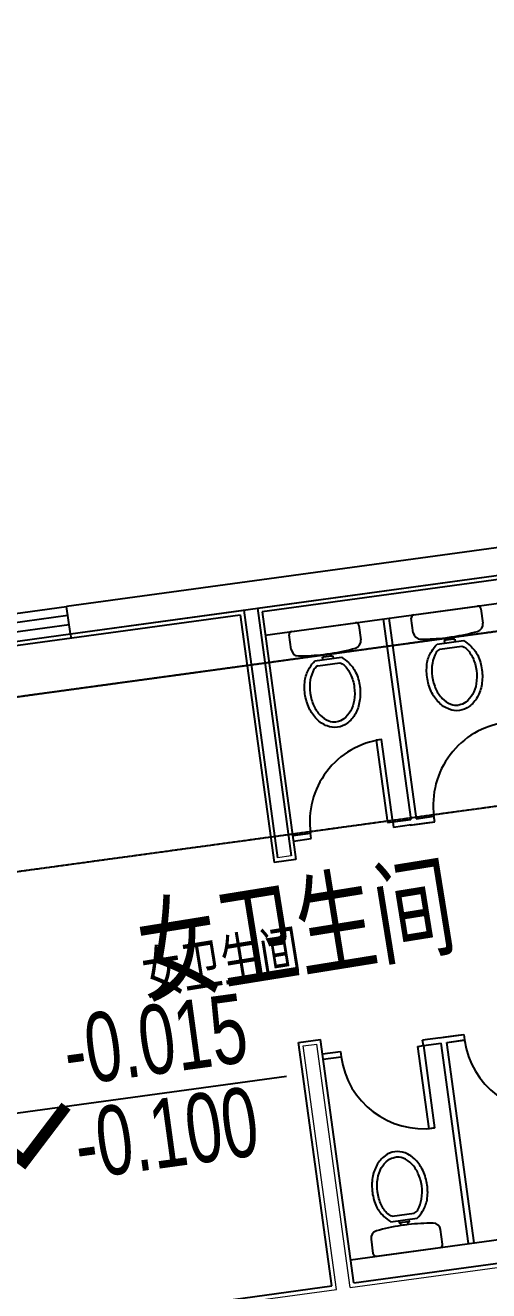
# Model space of a CAD drawing. Header units: millimetres. Extents: x -174040 to 151923, y -227569 to 142020.
# Drawn here: x -89530 to -86183, y 124045 to 133179 of the extents above; entities that cross this region are included whole.
import ezdxf
from ezdxf.enums import TextEntityAlignment as Align

# ---------------------------------------------------------------- set-up
doc = ezdxf.new("R2010")
doc.units = ezdxf.units.MM
doc.header["$LTSCALE"] = 5
doc.linetypes.add('E-RG-1F$0$$0$DOTE', pattern=[2.42, 2, -0.2, 0.02, -0.2])
doc.linetypes.add('XRE2$0$HIDDEN', pattern=[0.375, 0.25, -0.125])
for name, color, linetype in [('A—墙体', 7, 'Continuous'), ('A—轴线、尺寸', 1, 'Continuous'), ('A—门窗', 135, 'Continuous'), ('I—平面—卫生间隔断（不到顶）', 48, 'Continuous'), ('I—平面—文字', 40, 'Continuous'), ('I—平面—文字（放大1：100）', 40, 'XRE2$0$HIDDEN'), ('I—平面—标高', 40, 'Continuous'), ('I—平面—洁具2', 44, 'Continuous'), ('I—平面—装饰面层线', 192, 'Continuous'), ('轴线100', 1, 'Continuous')]:
    doc.layers.add(name, color=color, linetype=linetype)
doc.layers.add('E2-RW-12345F$0$A-WALL', color=7, linetype='Continuous', lineweight=5)
doc.styles.add('ARIAL', font='arial.ttf')
doc.styles.add('E-RT-1F$0$XD2008', font='xd-hzs.shx', dxfattribs={"width": 0.7, "bigfont": 'xd-hztxt.shx'})
doc.styles.add('XD2008', font='SIMYOU.TTF', dxfattribs={"width": 0.7})
doc.styles.add('幼圆', font='SIMYOU.TTF', dxfattribs={"width": 0.7})
doc.dimstyles.new('200', dxfattribs={"dimscale": 200, "dimtxt": 2.5, "dimasz": 2, "dimexe": 1, "dimexo": 1, "dimgap": 0.8, "dimtad": 1, "dimdec": 0, "dimdsep": 46, "dimtxsty": 'ARIAL', "dimblk1": 'ARCHTICK', "dimblk2": 'ARCHTICK', "dimsah": 1, "dimcen": -0.9, "dimdle": 1, "dimclrd": 256, "dimclre": 256, "dimclrt": 40, "dimaunit": 1, "dimadec": 0, "dimazin": 0, "dimtfac": 0.35, "dimtdec": 0, "dimtix": 1, "dimtmove": 2, "dimatfit": 3, "dimldrblk": 'ARCHTICK', "dimfxl": 0, "dimtvp": 0.8, "dimtolj": 1, "dimtzin": 0, "dimarcsym": 0})
doc.dimstyles.new('副本 100', dxfattribs={"dimscale": 100, "dimtxt": 2.5, "dimasz": 2, "dimexe": 1, "dimexo": 1, "dimgap": 0.8, "dimtad": 1, "dimdec": 0, "dimdsep": 46, "dimtxsty": 'ARIAL', "dimblk1": 'ARCHTICK', "dimblk2": 'ARCHTICK', "dimsah": 1, "dimcen": -0.9, "dimdle": 1, "dimclrd": 256, "dimclre": 256, "dimclrt": 40, "dimaunit": 1, "dimadec": 0, "dimazin": 0, "dimtfac": 0.35, "dimtdec": 0, "dimtix": 1, "dimtmove": 2, "dimatfit": 3, "dimldrblk": 'ARCHTICK', "dimfxl": 0, "dimtvp": 0.8, "dimtolj": 1, "dimtzin": 0, "dimarcsym": 0})

# ---------------------------------------------------------------- blocks, each defined once
blk = doc.blocks.new('_ArchTick')
at = {"color": 0, "linetype": 'ByBlock', "const_width": 0.15}
blk.add_lwpolyline([(-0.5, -0.5), (0.5, 0.5)], dxfattribs=at)
blk = doc.blocks.new('*D214')
at = {"layer": 'A—轴线、尺寸', "linetype": 'ByBlock', "lineweight": -2}
for p, q in [((-70561.5, 134160.8), (-71063.2, 137831.3)), ((-164368.2, 124875.9), (-70837.9, 137660.2)), ((-163358.2, 118963.3), (-164197.2, 125101.1))]:
    blk.add_line(p, q, dxfattribs=at)
at = {"layer": 'Defpoints', "color": 0, "linetype": 'ByBlock'}
for p in [(-71036.1, 137633.2), (-70534.4, 133962.6), (-163331.1, 118765.2)]:
    blk.add_point(p, dxfattribs=at)
at = {"layer": 'A—轴线、尺寸', "linetype": 'ByBlock', "lineweight": -2, "xscale": 400, "yscale": 400, "zscale": 400}
for p, rotation in [((-71036.1, 137633.2), 7.783339573380966), ((-164170.1, 124903), 187.783339573381)]:
    blk.add_blockref('_ArchTick', p, dxfattribs=dict(at, rotation=rotation))
at = {"layer": 'A—轴线、尺寸', "color": 40, "linetype": 'ByBlock', "insert": (-117659.3, 131679.5), "char_height": 500, "attachment_point": 5, "rotation": 7.78334, "style": 'ARIAL'}
blk.add_mtext('\\A1;94000', dxfattribs=at)
blk = doc.blocks.new('*D227')
at = {"layer": 'A—轴线、尺寸', "linetype": 'ByBlock', "lineweight": -2}
for p, q in [((-84121.6, 129990.3), (-84798.8, 134944.5)), ((-91905.3, 133771.3), (-84573.5, 134773.5)), ((-91057.1, 129042.3), (-91734.3, 133996.5))]:
    blk.add_line(p, q, dxfattribs=at)
at = {"layer": 'Defpoints', "color": 0, "linetype": 'ByBlock'}
for p in [(-84771.7, 134746.4), (-84094.5, 129792.1), (-91030, 128844.1)]:
    blk.add_point(p, dxfattribs=at)
at = {"layer": 'A—轴线、尺寸', "linetype": 'ByBlock', "lineweight": -2, "xscale": 400, "yscale": 400, "zscale": 400}
for p, rotation in [((-84771.7, 134746.4), 7.783339573380966), ((-91707.2, 133798.4), 187.783339573381)]:
    blk.add_blockref('_ArchTick', p, dxfattribs=dict(at, rotation=rotation))
at = {"layer": 'A—轴线、尺寸', "color": 40, "linetype": 'ByBlock', "insert": (-88295.7, 134683.8), "char_height": 500, "attachment_point": 5, "rotation": 7.78334, "style": 'ARIAL'}
blk.add_mtext('\\A1;7000', dxfattribs=at)
blk = doc.blocks.new('E2-RW-12345F$0$$TCHSYS$WIN2D')
for p, q in [((-0.5, 0.5), (0.5, 0.5)), ((-0.5, 0.5), (-0.5, -0.5)), ((0.5, 0.5), (0.5, -0.5)), ((0.5, 0.167), (-0.5, 0.167)), ((0.5, -0.167), (-0.5, -0.167)), ((-0.5, -0.5), (0.5, -0.5))]:
    blk.add_line(p, q)
blk = doc.blocks.new('E-RT-1F$0$ECADI-TAG-HGHT（国标）')
at = {"color": 1}
blk.add_line((-2.121, 2.121), (11.768, 2.121), dxfattribs=at)
at = {"color": 1, "const_width": 0.5}
blk.add_lwpolyline([(-2.121, 2.121), (0, 0), (2.121, 2.121)], dxfattribs=at)
at = {"color": 1}
blk.add_point((-1.481, 4.6), dxfattribs=at)
at = {"style": 'E-RT-1F$0$XD2008', "width": 0.7}
blk.add_attdef('FL', text='', height=3, dxfattribs=at).set_placement((-2.689, 2.967), align=Align.RIGHT)
for tag, p in [('F.F.L.', (2.284, 2.967)), ('T.O.S.', (2.284, -1.104))]:
    blk.add_attdef(tag, p, '', height=3, dxfattribs=at)
blk = doc.blocks.new('*D497')
at = {"layer": 'Defpoints', "color": 0, "linetype": 'ByBlock'}
for p in [(-205288.9, 135266.5), (-204611.8, 130312.3), (-211547.3, 129364.3)]:
    blk.add_point(p, dxfattribs=at)
at = {"layer": '轴线100', "linetype": 'ByBlock', "lineweight": -2}
for p, q in [((-204625.3, 130411.3), (-205302.5, 135365.6)), ((-212323.5, 134305), (-205189.9, 135280.1)), ((-211560.8, 129463.4), (-212238, 134417.6))]:
    blk.add_line(p, q, dxfattribs=at)
at = {"layer": '轴线100', "linetype": 'ByBlock', "lineweight": -2, "xscale": 200, "yscale": 200, "zscale": 200}
for p, rotation in [((-205288.9, 135266.5), 7.783339565832659), ((-212224.5, 134318.6), 187.7833395658326)]:
    blk.add_blockref('_ArchTick', p, dxfattribs=dict(at, rotation=rotation))
at = {"layer": '轴线100', "color": 40, "linetype": 'ByBlock', "insert": (-208788.3, 135023.6), "char_height": 300, "attachment_point": 5, "rotation": 7.78334, "style": 'ARIAL'}
blk.add_mtext('\\A1;7000', dxfattribs=at)
blk = doc.blocks.new('A$C1C9D1350')
at = {"layer": '轴线100', "linetype": 'E-RG-1F$0$$0$DOTE'}
for p, q in [((-187649.8, 131919.8), (-292566.8, 117579.1)), ((-187480.5, 130681.3), (-255719.5, 121354))]:
    blk.add_line(p, q, dxfattribs=at)
at = {"layer": '轴线100', "linetype": 'ByBlock'}
dim = blk.add_linear_dim(base=(-205288.9, 135266.5), p1=(-211547.3, 129364.3), p2=(-204611.8, 130312.3), angle=7.78334, dimstyle='副本 100', override={"dimtxt": 3}, dxfattribs=at)
dim.commit()
dim.dimension.update_dxf_attribs({"geometry": '*D497', "text_midpoint": (-208788.3, 135023.6)})

msp = doc.modelspace()

# ---------------------------------------------------------------- linework, layer by layer
at = {"layer": 'A—墙体'}
for p, q in [((-81949.8, 129979.9), (-89231.3, 128984.5)), ((-81999.4, 129973.1), (-89231.3, 128984.5)), ((-81999.4, 129973.1), (-89231.3, 128984.5)), ((-89204.2, 128786.4), (-84498.8, 129429.6)), ((-87853.5, 128971), (-85208.1, 129332.6)), ((-87853.5, 128971), (-85208.1, 129332.6)), ((-89204.2, 128786.4), (-87952.5, 128957.5)), ((-89204.2, 128786.4), (-87952.5, 128957.5)), ((-87952.5, 128957.5), (-87708.2, 127169.7)), ((-87952.5, 128957.5), (-87708.2, 127169.7)), ((-87853.5, 128971), (-87609.1, 127183.2)), ((-87853.5, 128971), (-87609.1, 127183.2))]:
    msp.add_line(p, q, dxfattribs=at)
at = {"layer": 'A—轴线、尺寸', "linetype": 'E-RG-1F$0$$0$DOTE'}
msp.add_line((-55727.7, 132958.6), (-129079.9, 122932.3), dxfattribs=at)
at = {"layer": 'E2-RW-12345F$0$A-WALL', "lineweight": 13}
for p, q in [((-81999.4, 129973.1), (-89231.3, 128984.5)), ((-87853.5, 128971), (-85208.1, 129332.6)), ((-89204.2, 128786.4), (-87952.5, 128957.5)), ((-87522.6, 125811.8), (-87423.5, 125825.4)), ((-87282.2, 124053.2), (-87522.6, 125811.8)), ((-87183.1, 124066.7), (-87423.5, 125825.4)), ((-87183.1, 124066.7), (-83630.7, 124552.3)), ((-88237.9, 123922.6), (-87282.2, 124053.2))]:
    msp.add_line(p, q, dxfattribs=at)
at = {"layer": 'E2-RW-12345F$0$A-WALL'}
for p, q in [((-87952.5, 128957.5), (-87708.2, 127169.7)), ((-87853.5, 128971), (-87609.1, 127183.2)), ((-87609.1, 127183.2), (-87708.2, 127169.7))]:
    msp.add_line(p, q, dxfattribs=at)
at = {"layer": 'I—平面—卫生间隔断（不到顶）', "ltscale": 3}
for p, q in [((-87796.6, 128776.9, 0), (-85196.4, 129132.3, 0)), ((-86944.6, 128893.4, 0), (-86746.8, 127446.8, 0)), ((-86904.9, 128898.8, 0), (-86707.2, 127452.2, 0)), ((-86875.6, 127429.2, 0), (-86746.8, 127446.8, 0)), ((-86875.6, 127429.2, 0), (-86746.8, 127446.8, 0)), ((-86875.6, 127429.2, 0), (-86870.2, 127389.6, 0)), ((-86751.3, 127405.8, 0), (-86573, 127430.2, 0)), ((-86751.3, 127405.8, 0), (-86573, 127430.2, 0)), ((-86707.2, 127452.2, 0), (-86578.4, 127469.8, 0)), ((-86707.2, 127452.2, 0), (-86578.4, 127469.8, 0)), ((-86707.2, 127452.2, 0), (-86583.3, 127469.2, 0)), ((-86701.8, 127412.6, 0), (-86573, 127430.2, 0)), ((-86701.8, 127412.6, 0), (-86573, 127430.2, 0)), ((-86573, 127430.2, 0), (-86578.4, 127469.8, 0)), ((-87598.9, 127330.4, 0), (-87470.1, 127348, 0)), ((-87464.7, 127308.3, 0), (-87470.1, 127348, 0)), ((-86741.4, 127407.2, 0), (-86870.2, 127389.6, 0)), ((-86741.4, 127407.2, 0), (-86870.2, 127389.6, 0)), ((-86721.6, 127409.9, 0), (-86597.8, 127426.8, 0)), ((-87593.5, 127290.7, 0), (-87464.7, 127308.3, 0)), ((-87593.5, 127290.7, 0), (-87464.7, 127308.3, 0)), ((-86541.4, 125869.8, 0), (-86363, 125894.2, 0)), ((-86541.4, 125869.8, 0), (-86363, 125894.2, 0)), ((-86511.6, 125873.8, 0), (-86387.8, 125890.8, 0)), ((-86491.8, 125876.6, 0), (-86363, 125894.2, 0)), ((-86491.8, 125876.6, 0), (-86363, 125894.2, 0)), ((-86363, 125894.2, 0), (-86357.6, 125854.5, 0)), ((-86531.5, 125871.1, 0), (-86660.3, 125853.5, 0)), ((-86531.5, 125871.1, 0), (-86660.3, 125853.5, 0)), ((-86654.8, 125813.9, 0), (-86660.3, 125853.5, 0)), ((-86654.8, 125813.9, 0), (-86526, 125831.5, 0)), ((-86654.8, 125813.9, 0), (-86526, 125831.5, 0)), ((-86328.3, 124385, 0), (-86526, 125831.5, 0)), ((-86486.4, 125836.9, 0), (-86357.6, 125854.5, 0)), ((-86486.4, 125836.9, 0), (-86357.6, 125854.5, 0)), ((-86486.4, 125836.9, 0), (-86362.6, 125853.8, 0)), ((-86288.7, 124390.4, 0), (-86486.4, 125836.9, 0)), ((-87383.5, 125754.7, 0), (-87254.7, 125772.3, 0)), ((-87383.5, 125754.7, 0), (-87254.7, 125772.3, 0)), ((-87378.1, 125715, 0), (-87249.3, 125732.6, 0)), ((-87254.7, 125772.3, 0), (-87249.3, 125732.6, 0)), ((-87180.4, 124268.5, 0), (-83687.5, 124745.9, 0))]:
    msp.add_line(p, q, dxfattribs=at)
at = {"layer": 'I—平面—卫生间隔断（不到顶）', "ltscale": 3, "elevation": 0}
for points in [[(-86915.3, 127423.8), (-86875.6, 127429.2), (-86956.9, 128023.7), (-86996.5, 128018.3)], [(-86694.5, 125808.5), (-86654.8, 125813.9), (-86573.6, 125219.4), (-86613.2, 125214)]]:
    msp.add_lwpolyline(points, close=True, dxfattribs=at)
at = {"layer": 'I—平面—卫生间隔断（不到顶）', "ltscale": 3}
for centre, start, end in [((-85983.9, 127551.1, 0), 97.78295, 187.78295), ((-86875.6, 127429.2, 0), 97.78295, 187.78295), ((-85763.1, 125935.8, 0), 187.78335, 277.78335), ((-86654.8, 125813.9, 0), 187.78335, 277.78335)]:
    msp.add_arc(centre, 600, start, end, dxfattribs=at)
at = {"layer": 'I—平面—洁具2'}
for p, q in [((-86723.8, 128923.5, 0), (-86263.7, 128986.4, 0)), ((-86728, 128794.7, 0), (-86742.3, 128899.2, 0)), ((-86239.3, 128968, 0), (-86225.1, 128863.5, 0)), ((-87605.6, 128803, 0), (-87145.5, 128865.9, 0)), ((-87121.2, 128847.4, 0), (-87106.9, 128742.9, 0)), ((-87609.8, 128674.2, 0), (-87624.1, 128778.7, 0)), ((-86556.5, 128711.5, 0), (-86365.4, 128737.6, 0)), ((-86502.2, 128738.2, 0), (-86491.5, 128739.6, 0)), ((-86499.7, 128719.3, 0), (-86502.2, 128738.2, 0)), ((-86491.5, 128739.6, 0), (-86494.1, 128758.4, 0)), ((-86438, 128746.9, 0), (-86491.5, 128739.6, 0)), ((-86440.6, 128765.8, 0), (-86438, 128746.9, 0)), ((-86438, 128746.9, 0), (-86427.3, 128748.4, 0)), ((-86427.3, 128748.4, 0), (-86424.8, 128729.5, 0)), ((-87438.4, 128591, 0), (-87247.2, 128617.1, 0)), ((-87384.1, 128617.6, 0), (-87373.4, 128619.1, 0)), ((-87381.5, 128598.8, 0), (-87384.1, 128617.6, 0)), ((-87373.4, 128619.1, 0), (-87375.9, 128637.9, 0)), ((-87319.9, 128626.4, 0), (-87373.4, 128619.1, 0)), ((-87322.4, 128645.2, 0), (-87319.9, 128626.4, 0)), ((-87319.9, 128626.4, 0), (-87309.2, 128627.9, 0)), ((-87309.2, 128627.9, 0), (-87306.6, 128609, 0)), ((-86536.6, 128676.8, 0), (-86377.8, 128698.5, 0)), ((-87418.4, 128556.2, 0), (-87259.6, 128578, 0)), ((-86880.5, 124581.8), (-86721.7, 124603.5)), ((-86890.4, 124543), (-86699.3, 124569.1)), ((-86833.5, 124550.8), (-86831, 124531.9)), ((-86831, 124531.9), (-86820.3, 124533.4)), ((-86766.8, 124540.7), (-86820.3, 124533.4)), ((-86820.3, 124533.4), (-86817.7, 124514.6)), ((-86766.8, 124540.7), (-86756.1, 124542.2)), ((-86764.2, 124521.9), (-86766.8, 124540.7)), ((-86756.1, 124542.2), (-86758.6, 124561)), ((-87033.2, 124416.9), (-87019, 124312.4)), ((-86516, 124381.1), (-86530.3, 124485.6)), ((-86994.6, 124293.9), (-86534.5, 124356.8))]:
    msp.add_line(p, q, dxfattribs=at)
at = {"layer": 'I—平面—洁具2', "elevation": 0}
for points in [[(-86393.8, 128232.9, -0.128381), (-86468.8, 128241.9, -0.106268), (-86544.5, 128292.2, -0.085065), (-86598.1, 128370.1, -0.074422), (-86628.4, 128473.6, -0.074422), (-86627, 128581.5, -0.093985), (-86594.9, 128660.9, -0.073872), (-86556.5, 128711.5, -0.130921)], [(-86365.4, 128737.6, -0.073872), (-86314.9, 128699.1, -0.093985), (-86262.7, 128631.3, -0.074422), (-86232.4, 128527.8, -0.074422), (-86233.8, 128419.9, -0.085065), (-86264.5, 128330.5, -0.106268), (-86323.9, 128261.7, -0.128381), (-86393.8, 128232.9, -0.130921)], [(-87247.2, 128617.1, -0.073872), (-87196.7, 128578.6, -0.093985), (-87144.5, 128510.8, -0.074422), (-87114.2, 128407.2, -0.074422), (-87115.6, 128299.4, -0.085065), (-87146.3, 128209.9, -0.106268), (-87205.7, 128141.2, -0.128381), (-87275.6, 128112.3, -0.130921)], [(-86536.6, 128676.8, 0.073654), (-86563.6, 128651.4, 0.085065), (-86589.9, 128574.8, 0.074422), (-86591.1, 128478.7, 0.074422), (-86564.2, 128386.6, 0.085065), (-86518.3, 128319.8, 0.106268), (-86456.6, 128278.8, 0.128381), (-86401.7, 128272.2, 0.131396)], [(-86377.8, 128698.5, -0.073654), (-86345, 128681.3, -0.085065), (-86299, 128614.5, -0.074422), (-86272.1, 128522.3, -0.074422), (-86273.3, 128426.3, -0.085065), (-86299.6, 128349.7, -0.106268), (-86348, 128293.7, -0.128381), (-86399.2, 128272.6, -0.131396)], [(-87275.6, 128112.3, -0.128381), (-87350.6, 128121.4, -0.106268), (-87426.3, 128171.7, -0.085065), (-87479.9, 128249.6, -0.074422), (-87510.2, 128353.1, -0.074422), (-87508.8, 128461, -0.093985), (-87476.7, 128540.3, -0.073872), (-87438.4, 128591, -0.130921)], [(-87418.4, 128556.2, 0.073654), (-87445.4, 128530.9, 0.085065), (-87471.7, 128454.2, 0.074422), (-87473, 128358.2, 0.074422), (-87446, 128266, 0.085065), (-87400.1, 128199.3, 0.106268), (-87338.4, 128158.3, 0.128381), (-87283.5, 128151.7, 0.131396)], [(-87259.6, 128578, -0.073654), (-87226.8, 128560.7, -0.085065), (-87180.8, 128494, -0.074422), (-87153.9, 128401.8, -0.074422), (-87155.1, 128305.8, -0.085065), (-87181.5, 128229.2, -0.106268), (-87229.8, 128173.2, -0.128381), (-87281, 128152, -0.131396)], [(-86862, 125047.8, 0.128381), (-86931.9, 125019, 0.106268), (-86991.3, 124950.2, 0.085065), (-87022.1, 124860.8, 0.074422), (-87023.4, 124752.9, 0.074422), (-86993.2, 124649.3, 0.093985), (-86940.9, 124581.5, 0.073872), (-86890.4, 124543, 0.130921)], [(-86880.5, 124581.8, -0.073654), (-86913.3, 124599, -0.085065), (-86959.3, 124665.8, -0.074422), (-86986.2, 124758, -0.074422), (-86985, 124854, -0.085065), (-86958.7, 124930.6, -0.106268), (-86910.3, 124986.6, -0.128381), (-86859.1, 125007.7, -0.131396)], [(-86699.3, 124569.1, 0.073872), (-86660.9, 124619.8, 0.093985), (-86628.8, 124699.1, 0.074422), (-86627.4, 124807, 0.074422), (-86657.7, 124910.6, 0.085065), (-86711.3, 124988.5, 0.106268), (-86787, 125038.8, 0.128381), (-86862, 125047.8, 0.130921)], [(-86721.7, 124603.5, 0.073654), (-86694.7, 124628.9, 0.085065), (-86668.4, 124705.5, 0.074422), (-86667.1, 124801.6, 0.074422), (-86694.1, 124893.8, 0.085065), (-86740, 124960.5, 0.106268), (-86801.7, 125001.5, 0.128381), (-86856.6, 125008.1, 0.131396)]]:
    msp.add_lwpolyline(points, format="xyb", dxfattribs=at)
at = {"layer": 'I—平面—洁具2'}
for centre, radius, start, end in [((-86260.7, 128965, 0), 21.6, 7.78334, 97.78334), ((-86720.9, 128902.1, 0), 21.6, 97.78334, 187.78334), ((-87602.7, 128781.6, 0), 21.6, 97.78334, 187.78334), ((-87142.6, 128844.5, 0), 21.6, 7.78334, 97.78334), ((-86670.7, 130249.9, 0), 1501.9, 278.81343, 285.7152), ((-86278.6, 128856.1, 0), 54, 285.7152, 7.78334), ((-87160.4, 128735.6, 0), 54, 285.7152, 7.78334), ((-86674.5, 128802, 0), 54, 187.78334, 269.85148), ((-86670.7, 130249.9, 0), 1501.9, 269.85148, 276.75325), ((-86670.7, 130249.9, 0), 1501.9, 276.75325, 278.81343), ((-87556.3, 128681.5, 0), 54, 187.78334, 269.85148), ((-87552.5, 130129.4, 0), 1501.9, 269.85148, 276.75325), ((-87552.5, 130129.4, 0), 1501.9, 276.75325, 278.81343), ((-87552.5, 130129.4, 0), 1501.9, 278.81343, 285.7152), ((-86587.6, 123030.4), 1501.9, 98.81218, 105.71395), ((-86587.6, 123030.4), 1501.9, 96.75199, 98.81218), ((-86587.6, 123030.4), 1501.9, 89.85022, 96.75199), ((-86583.8, 124478.3), 54, 7.78208, 89.85022), ((-86979.7, 124424.2), 54, 105.71395, 187.78208), ((-86537.4, 124378.2), 21.6, 277.78208, 7.78208), ((-86997.6, 124315.3), 21.6, 187.78208, 277.78208)]:
    msp.add_arc(centre, radius, start, end, dxfattribs=at)
at = {"layer": 'I—平面—装饰面层线'}
for p, q in [((-90261.1, 128611.6), (-87978.2, 128923.7)), ((-87978.2, 128923.7), (-87733.8, 127135.9)), ((-87819.7, 128945.3), (-87575.3, 127157.6)), ((-89204.2, 128786.4), (-89200.1, 128756.7)), ((-87575.3, 127157.6), (-87733.8, 127135.9)), ((-87556.3, 125837.5), (-87397.8, 125859.2)), ((-87316, 124078.8), (-87556.3, 125837.5)), ((-87157.5, 124100.5), (-87397.8, 125859.2)), ((-88271.7, 123948.2), (-87316, 124078.8))]:
    msp.add_line(p, q, dxfattribs=at)
msp.add_lwpolyline([(-87157.5, 124100.5), (-83664.5, 124577.9), (-84218.4, 128630.3), (-85125.4, 128506.3), (-85233.7, 129298.8), (-87819.7, 128945.3)], dxfattribs=at)

# ---------------------------------------------------------------- block references
at = {"layer": 'A—门窗', "xscale": -900.0000000000006, "yscale": 199.9999999999993, "zscale": 900, "rotation": 187.7837827304539}
msp.add_blockref('E2-RW-12345F$0$$TCHSYS$WIN2D', (-89663.6, 128824.5), dxfattribs=at)
msp.add_blockref('E2-RW-12345F$0$$TCHSYS$WIN2D', (-89663.6, 128824.5), dxfattribs=at)
at = {"layer": 'I—平面—标高'}
ref = msp.add_blockref('E-RT-1F$0$ECADI-TAG-HGHT（国标）', (-89537.8, 124978.2), dxfattribs=dict(at, xscale=166.6666666664841, yscale=166.6666666664841, zscale=166.6666666664841, rotation=7.784262632300935))
ref.add_attrib('F.F.L.', '-0.015', (-89216.8, 125521.2), dxfattribs={"layer": '0', "height": 500, "rotation": 7.78426, "style": '幼圆', "width": 0.7})
ref.add_attrib('T.O.S.', '-0.100', (-89135.8, 124847.4), dxfattribs={"layer": '0', "height": 500, "rotation": 7.78426, "style": '幼圆', "width": 0.7})
at = {"layer": '轴线100'}
msp.add_blockref('A$C1C9D1350', (120517.4, -520.6), dxfattribs=at)

# ---------------------------------------------------------------- texts
at = {"layer": 'I—平面—文字', "linetype": 'ByBlock', "style": 'XD2008', "width": 0.7}
msp.add_text('女卫生间', height=600, rotation=9.15842, dxfattribs=at).set_placement((-88659.2, 126180, 0))
at = {"layer": 'I—平面—文字（放大1：100）', "linetype": 'ByBlock', "style": 'XD2008', "width": 0.7}
msp.add_text('女卫生间', height=300, rotation=9.15842, dxfattribs=at).set_placement((-88659.2, 126180, 0))

# ---------------------------------------------------------------- dimensions: what is measured, and where the dimension line sits
at = {"layer": 'A—轴线、尺寸', "linetype": 'ByBlock'}
for base, p1, p2, picture, middle in [((-71036.1, 137633.2), (-163331.1, 118765.2), (-70534.4, 133962.6), '*D214', (-117659.3, 131679.5)), ((-84771.7, 134746.4), (-91030, 128844.1), (-84094.5, 129792.1), '*D227', (-88295.7, 134683.8))]:
    dim = msp.add_linear_dim(base=base, p1=p1, p2=p2, angle=7.78334, dimstyle='200', dxfattribs=at)
    dim.commit()
    dim.dimension.update_dxf_attribs({"geometry": picture, "text_midpoint": middle})

doc.saveas('drawing.dxf')
